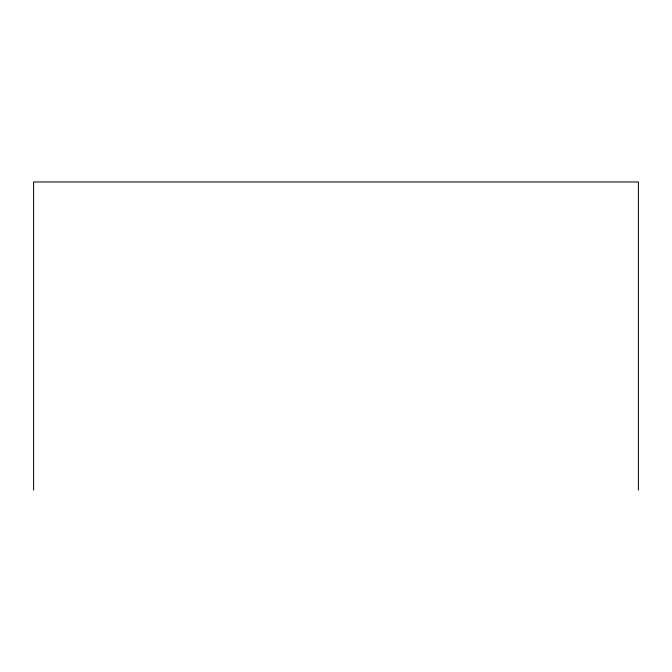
<?xml version="1.0" encoding="UTF-8"?>
<svg xmlns="http://www.w3.org/2000/svg" width="672" height="672" viewBox="0 0 672 672"><rect width="100%" height="100%" fill="white"/><g stroke="black" fill="none" stroke-linecap="round" stroke-linejoin="round"><path stroke-width="1.01" d="M638.4 490.031L638.4 181.969L33.6 181.969L33.6 490.031"/></g></svg>
